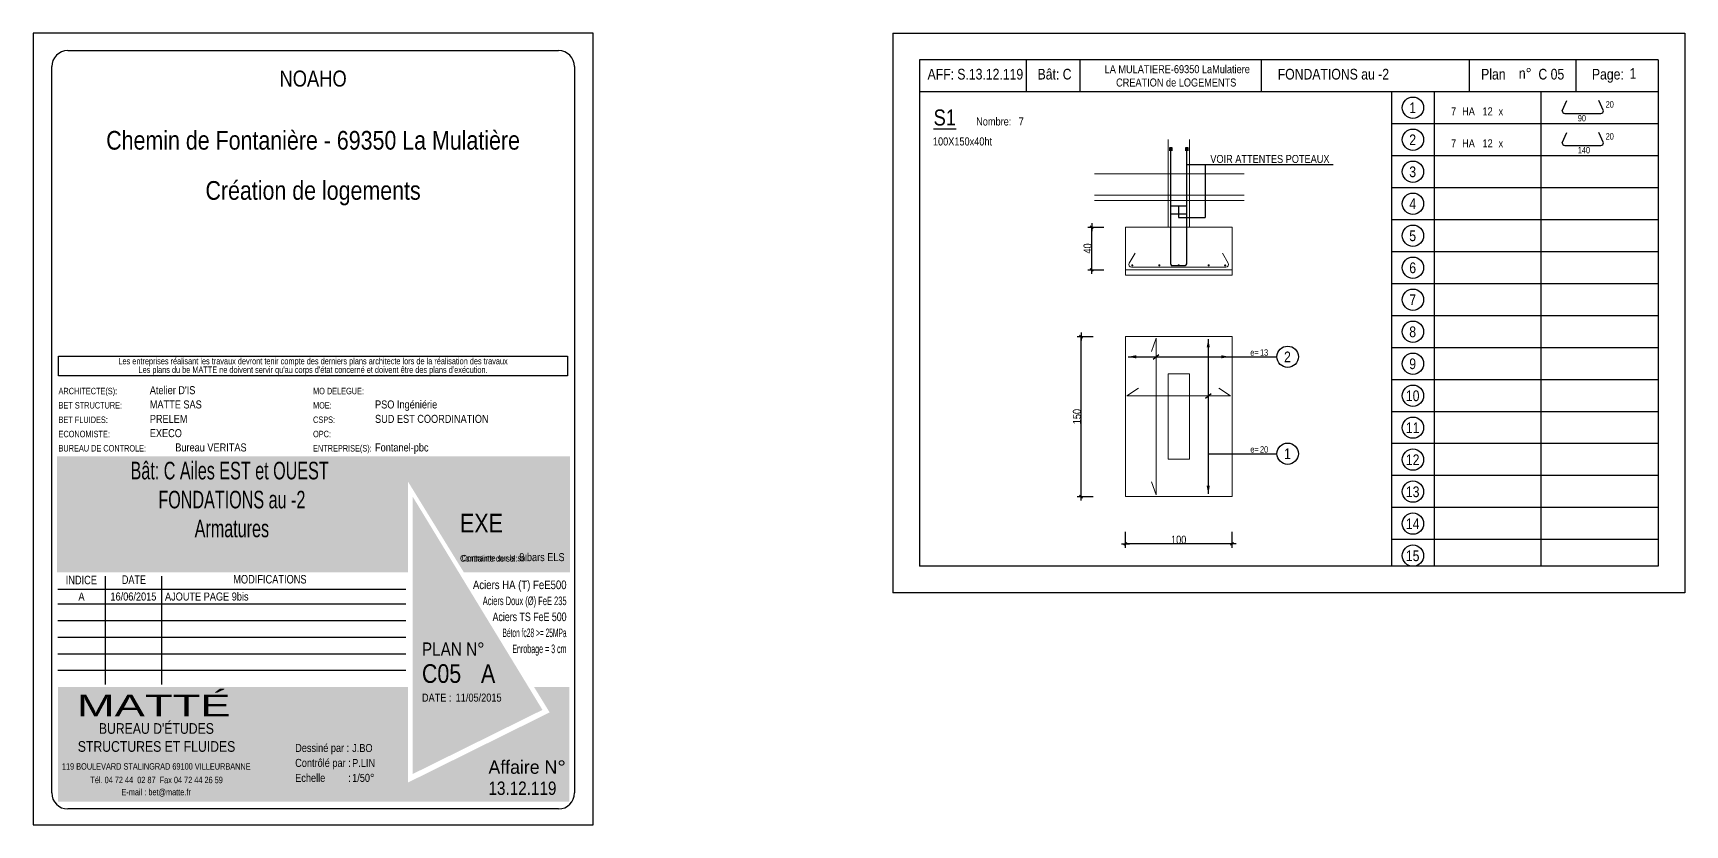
# Model space of a CAD drawing. Header units: centimetres. Extents: x -4990 to 114398, y -61489 to -12305.
# Drawn here: x 82723 to 85820, y -43031 to -41546 of the extents above; entities that cross this region are included whole.
import ezdxf
from ezdxf.enums import TextEntityAlignment as Align

# ---------------------------------------------------------------- set-up
doc = ezdxf.new("R2010")
doc.units = ezdxf.units.CM
doc.header["$LTSCALE"] = 0.5
doc.layers.get('DEFPOINTS').update_dxf_attribs({"linetype": 'CONTINUOUS'})
for name, color, linetype in [('01-cartouche', 7, 'CONTINUOUS'), ('01-cartouche-cage A', 7, 'CONTINUOUS'), ('01_Cad_2', 5, 'CONTINUOUS'), ('01_cote_gen', 4, 'CONTINUOUS'), ('01_fenetres', 171, 'CONTINUOUS'), ('01_linteaux', 2, 'CONTINUOUS'), ('01_texte', 230, 'CONTINUOUS'), ('AA_COTES', 2, 'CONTINUOUS')]:
    doc.layers.add(name, color=color, linetype=linetype)
doc.layers.add('01_murs_coup', color=5, linetype='CONTINUOUS', lineweight=60)
doc.layers.add('01_sem', color=42, linetype='CONTINUOUS', lineweight=15)
doc.styles.add('cartouche', font='ARIALN.TTF', dxfattribs={"width": 0.01})
doc.styles.add('STYLE2', font='ARIALN.TTF')
doc.styles.add('stylemattecart', font='ARIALN.TTF')
doc.dimstyles.new('JB25', dxfattribs={"dimscale": 0.1, "dimtxt": 150, "dimasz": 15, "dimexe": 0.1, "dimexo": 0.1, "dimgap": 0.09, "dimtad": 1, "dimdec": 1, "dimlfac": 0.5, "dimdsep": 46, "dimtxsty": 'STYLE2', "dimblk1": 'BOND_G', "dimblk2": 'BOND_D', "dimsah": 1, "dimcen": 1.5, "dimdle": 0.01, "dimse1": 1, "dimse2": 1, "dimclrd": 4, "dimclre": 2, "dimclrt": 6, "dimazin": 2, "dimtfac": 2.333333, "dimtdec": 1, "dimtix": 1, "dimtmove": 2, "dimatfit": 3, "dimldrblk": 'BOND_G', "dimfxl": 1, "dimtolj": 1, "dimtzin": 0, "dimarcsym": 0})

# ---------------------------------------------------------------- blocks, each defined once
blk = doc.blocks.new('cartstruc')
at = {"layer": '01-cartouche-cage A', "linetype": 'Continuous'}
h = blk.add_hatch(color=9, dxfattribs=at)
h.dxf.hatch_style = 2
h.paths.add_polyline_path([(-43.6, 691.3), (-1004.8, 691.3), (-1004.8, 473.8), (-347.3, 473.8), (-347.3, 644.1), (-242.5, 473.8), (-43.6, 473.8)])
h.paths.add_polyline_path([(-951, 670.1), (-407.9, 670.1), (-407.9, 498.5), (-951, 498.5)], flags=24)
h.paths.add_polyline_path([(-223.9, 590.8), (-105, 590.8), (-105, 608.8), (-223.9, 608.8)], flags=24)
h.paths.add_polyline_path([(-224.7, 609.7), (-105.7, 609.7), (-105.7, 627.7), (-224.7, 627.7)], flags=24)
h.paths.add_polyline_path([(-226.3, 624.9), (-64.8, 624.9), (-64.8, 652.4), (-226.3, 652.4)], flags=24)
h.paths.add_polyline_path([(-226.3, 646.9), (-85, 646.9), (-85, 674.3), (-226.3, 674.3)], flags=24)
h = blk.add_hatch(color=1, dxfattribs=at)
h.dxf.hatch_style = 2
h.paths.add_polyline_path([(-338.4, 615.7), (-338.4, 95.5), (-95.1, 215.8)])
h.paths.add_polyline_path([(-318.9, 264.4), (-190.8, 265.4), (-191.1, 303.5), (-319.2, 302.5)], flags=24)
h.paths.add_polyline_path([(-326.5, 202.5), (-70.2, 203.9), (-70.5, 265.1), (-326.9, 263.8)], flags=9)
h = blk.add_hatch(color=8, dxfattribs=at)
h.dxf.hatch_style = 2
h.paths.add_polyline_path([(-45, 258.5), (-110.7, 258.5), (-81.6, 211.1), (-347.1, 79.6), (-347.1, 258.5), (-1003.4, 258.5), (-1003.4, 43.7), (-45, 43.7)])
h.paths.add_polyline_path([(-202.1, 89.1), (-60, 89.1), (-60, 127.9), (-202.1, 127.9)], flags=24)
h.paths.add_polyline_path([(-999.3, 201), (-637.8, 201), (-637.8, 47), (-999.3, 47)], flags=24)
h.paths.add_polyline_path([(-978.3, 193.3), (-435, 193.3), (-435, 254.8), (-978.3, 254.8)], flags=24)
h.paths.add_polyline_path([(-559.9, 135.5), (-504.8, 135.5), (-504.8, 166.4), (-559.9, 166.4)], flags=24)
h.paths.add_polyline_path([(-203.2, 50.3), (-56.6, 50.3), (-56.6, 88.6), (-203.2, 88.6)], flags=24)
h.paths.add_polyline_path([(-457.1, 55), (-402.4, 55), (-402.4, 85.9), (-457.1, 85.9)], flags=24)
h.paths.add_polyline_path([(-458.8, 92.7), (-404.1, 92.7), (-404.1, 123.6), (-458.8, 123.6)], flags=24)
h.paths.add_polyline_path([(-557.8, 55.3), (-498.9, 55.3), (-498.9, 86.2), (-557.8, 86.2)], flags=24)
h.paths.add_polyline_path([(-550.6, 93.7), (-498.3, 93.7), (-498.3, 124.6), (-550.6, 124.6)], flags=24)
h.paths.add_polyline_path([(-459.9, 172.5), (-408.3, 172.5), (-408.3, 203.4), (-459.9, 203.4)], flags=24)
h.paths.add_polyline_path([(-547.6, 175), (-500.7, 175), (-500.7, 205.9), (-547.6, 205.9)], flags=24)
h.paths.add_polyline_path([(-562.3, 213.8), (-499.3, 213.8), (-499.3, 244.7), (-562.3, 244.7)], flags=8)
h.paths.add_polyline_path([(-458.6, 213), (-411.3, 213), (-411.3, 243.9), (-458.6, 243.9)], flags=24)
h.paths.add_polyline_path([(-457.7, 133.4), (-405.4, 133.4), (-405.4, 164.4), (-457.7, 164.4)], flags=24)
for p, q in [((0, 1485), (-1050, 1485)), ((-1050, 1485), (-1050, 0)), ((0, 0), (0, 1485)), ((-1050, 0), (0, 0))]:
    blk.add_line(p, q, dxfattribs=at)
at = {"layer": '01-cartouche-cage A', "color": 7, "linetype": 'Continuous'}
for p, q in [((-985, 1452), (-65, 1452)), ((-1015, 60), (-1015, 1422)), ((-35, 1422), (-35, 292.1)), ((-35, 292.1), (-35, 60)), ((-65, 30), (-985, 30))]:
    blk.add_line(p, q, dxfattribs=at)
at = {"layer": '01-cartouche-cage A', "color": 7}
for p, q in [((-1002.2, 879.3), (-48.1, 879.3)), ((-1002.2, 842.3), (-1002.2, 879.3)), ((-48.1, 879.3), (-48.1, 842.3)), ((-48.1, 842.3), (-1002.2, 842.3))]:
    blk.add_line(p, q, dxfattribs=at)
at = {"layer": '01-cartouche-cage A', "color": 8}
for p, q in [((-914.7, 466.6), (-914.7, 263.2)), ((-809.1, 466.6), (-809.1, 263.2)), ((-1003.6, 442.3), (-351, 442.3)), ((-1003.6, 414.4), (-351, 414.4)), ((-1003.6, 383.3), (-351, 383.3)), ((-1003.6, 352.2), (-351, 352.2)), ((-1003.6, 321.1), (-351, 321.1)), ((-1003.6, 290), (-351, 290))]:
    blk.add_line(p, q, dxfattribs=at)
at = {"layer": '01-cartouche-cage A', "color": 7, "linetype": 'Continuous'}
for centre, start, end in [((-985, 1422), 90, 180), ((-65, 1422), 0, 90), ((-985, 60), 180, 270), ((-65, 60), 270, 0)]:
    blk.add_arc(centre, 30, start, end, dxfattribs=at)
at = {"layer": '01-cartouche-cage A', "color": 7, "style": 'stylemattecart'}
for s, p in [('Les entreprises réalisant les travaux devront tenir compte des derniers plans architecte lors de la réalisation des travaux', (-525.1, 869.8)), ("Les plans du be MATTE ne doivent servir qu'au corps d'état concerné et doivent être des plans d'exécution.", (-525.1, 853.7))]:
    blk.add_text(s, height=12, dxfattribs=at).set_placement(p, align=Align.MIDDLE_CENTER)
at = {"layer": '01-cartouche-cage A', "color": 8, "style": 'cartouche'}
for s, p in [('ARCHITECTE(S):', (-1002.2, 807.7)), ('MO DELEGUE:', (-525.1, 807.7)), ('BET STRUCTURE:', (-1002.2, 780.9)), ('MOE:', (-525.1, 780.9)), ('BET FLUIDES:', (-1002.2, 753.9)), ('CSPS:', (-525.1, 753.9)), ('ECONOMISTE:', (-1002.2, 727.1)), ('BUREAU DE CONTROLE:', (-1002.2, 700.3)), ('OPC:', (-525.1, 727.1)), ('ENTREPRISE(S):', (-525.1, 700.3))]:
    blk.add_text(s, height=12, dxfattribs=at).set_placement(p)
at = {"layer": '01-cartouche-cage A', "color": 7, "style": 'stylemattecart'}
for s, height, p in [('Contrainte de sol:', 12, (-249.5, 493.8)), ('Contrainte sur le sol:', 12, (-246.5, 494.4)), ('Contrôlé par :', 15, (-558.6, 108.9)), ('Dessiné par :', 15, (-558.6, 137)), ('119 BOULEVARD STALINGRAD 69100 VILLEURBANNE', 12, (-995.8, 103.8)), ('Echelle         :', 15, (-558.6, 80.8)), ('Tél. 04 72 44  02 87  Fax 04 72 44 26 59', 12, (-942.6, 78.4)), ('E-mail : bet@matte.fr', 12, (-884.2, 55.6))]:
    blk.add_text(s, height=height, dxfattribs=at).set_placement(p)
for s, height, width, p, p2 in [('INDICE', 16, 0.941138, (-988.7, 451.3), (-930.3, 451.3)), ('DATE', 16, 0.922192, (-883.4, 452), (-838.3, 452)), ('MODIFICATIONS', 16, 0.943218, (-674.7, 452.8), (-537.3, 452.8)), ('Aciers HA (T) FeE500', 16, 0.978863, (-225.4, 442.3), (-49.9, 442.3)), ('Aciers Doux (Ø) FeE 235', 16, 0.76709, (-207, 412.3), (-49.9, 412.3)), ('Aciers TS FeE 500', 16, 0.901377, (-188.6, 382.3), (-49.9, 382.3)), ('Béton fc28 >= 25MPa', 16, 0.678142, (-170.1, 352.3), (-49.9, 352.3)), ('Enrobage = 3 cm', 16, 0.726904, (-151.7, 322.3), (-49.9, 322.3)), ('Affaire N°', 25, 1.15762, (-196.3, 96), (-51.1, 96))]:
    blk.add_text(s, height=height, dxfattribs=dict(at, width=width)).set_placement(p, p2, align=Align.FIT)
at = {"layer": '01-cartouche-cage A', "color": 255, "style": 'stylemattecart'}
for s, height, p in [('PLAN N°', 25, (-321, 317.2)), ('DATE :', 15, (-321, 231.2)), ("BUREAU D'ÉTUDES", 20, (-926.6, 170.9)), ('STRUCTURES ET FLUIDES', 20, (-966.1, 137.2))]:
    blk.add_text(s, height=height, dxfattribs=at).set_placement(p)
at = {"layer": '01-cartouche-cage A', "color": 255, "style": 'stylemattecart', "width": 1.812358}
blk.add_text('MATTÉ', height=41, dxfattribs=at).set_placement((-968, 203.6), (-679.6, 203.6), align=Align.FIT)
at = {"layer": '01-cartouche-cage A', "color": 7, "style": 'stylemattecart'}
for tag, height, p in [('NOMCLIENT', 30, (-525, 1399.6)), ('ADRESSE1CLIENT', 25, (-525, 1326.7)), ('ADRESSE2CLIENT', 25, (-525, 1283.9)), ('NOMAFFAIRE1', 45, (-525.1, 1189.8)), ('NOMAFFAIRE2', 45, (-525.1, 1110.4)), ('NOMAFFAIRE3', 45, (-525.1, 1031.7)), ('ADRESSE1AFFAIRE', 20, (-525.1, 943.3)), ('ADRESSE2AFFAIRE', 20, (-525.1, 909.2)), ('INDICE-A', 15, (-959.1, 428.4)), ('DATE-A', 15, (-861.9, 428.4)), ('INDICE-B', 15, (-959.1, 400.5)), ('DATE-B', 15, (-861.9, 400.5)), ('INDICE-C', 15, (-959.1, 369.4)), ('DATE-C', 15, (-861.9, 369.4)), ('INDICE-D', 15, (-959.1, 338.3)), ('DATE-D', 15, (-861.9, 338.3)), ('INDICE-E', 15, (-959.1, 307.2)), ('DATE-E', 15, (-861.9, 307.2)), ('INDICE-F', 15, (-959.1, 276.1)), ('DATE-F', 15, (-861.9, 276.1))]:
    blk.add_attdef(tag, text='', height=height, dxfattribs=at).set_placement(p, align=Align.MIDDLE_CENTER)
for tag, height, p in [('NOMARCHI', 15, (-831.1, 803.3)), ('MODEL', 15, (-408.9, 803.3)), ('BETSTRUCTURE', 15, (-831.1, 776.5)), ('MOE', 15, (-408.9, 776.5)), ('BETFLUIDES', 15, (-831.1, 749.5)), ('CSPS', 15, (-408.9, 749.5)), ('ECONOMISTE', 15, (-831.1, 722.7)), ('BDC', 15, (-831.1, 695.9)), ('OPC', 15, (-408.9, 722.7)), ('NOMENTREPRISE', 15, (-408.9, 695.9)), ('NUMBAT', 27, (-249.5, 614.7)), ('PHASE', 35, (-249.5, 537.9)), ('CONT-SOL', 12, (-138.6, 490.2)), ('NOMDESS', 15, (-451.8, 132.3)), ('NOMING', 15, (-451.8, 104.3)), ('ECH', 15, (-451.8, 76.3)), ('NUMAFF', 25, (-196.3, 48.9))]:
    blk.add_attdef(tag, text='', height=height, dxfattribs=at).set_placement(p, align=Align.BOTTOM_LEFT)
at = {"layer": '01-cartouche-cage A', "color": 7, "style": 'stylemattecart', "width": 0.8}
for tag, p in [('TITRTEPLAN1', (-677.3, 664.6)), ('TITRTEPLAN2', (-677.3, 610.2)), ('TITRTEPLAN3', (-677.3, 556)), ('TITRTEPLAN4', (-677.3, 501.4))]:
    blk.add_attdef(tag, text='', height=33, dxfattribs=at).set_placement(p, align=Align.MIDDLE_CENTER)
at = {"layer": '01-cartouche-cage A', "color": 7, "style": 'stylemattecart'}
for tag, p in [('MODIF-A', (-802.6, 428.4)), ('MODIF-B', (-802.6, 400.5)), ('MODIF-C', (-802.6, 369.4)), ('MODIF-D', (-802.6, 338.3)), ('MODIF-E', (-802.6, 307.2)), ('MODIF-F', (-802.6, 276.1))]:
    blk.add_attdef(tag, text='', height=15, dxfattribs=at).set_placement(p, align=Align.MIDDLE_LEFT)
at = {"layer": '01-cartouche-cage A', "color": 255, "style": 'stylemattecart'}
for tag, height, p in [('N°P', 35, (-321, 256)), ('IP', 35, (-210.3, 256)), ('DATEPLAN', 15, (-257.7, 226.8))]:
    blk.add_attdef(tag, text='', height=height, dxfattribs=at).set_placement(p, align=Align.BOTTOM_LEFT)
blk = doc.blocks.new('BOND_G')
at = {"layer": 'AA_COTES', "color": 0}
for p, q in [((5, 0), (-5, 0)), ((1.8, 1.8), (-1.8, -1.8)), ((0, -5), (0, 15))]:
    blk.add_line(p, q, dxfattribs=at)
blk = doc.blocks.new('BOND_D')
at = {"layer": 'AA_COTES', "color": 0}
for p, q in [((5, 0), (-5, 0)), ((-1.8, -1.8), (1.8, 1.8)), ((0, 5), (0, -15))]:
    blk.add_line(p, q, dxfattribs=at)
blk = doc.blocks.new('*D4352')
at = {"layer": '01_cote_gen', "color": 4, "linetype": 'Continuous', "lineweight": -2, "transparency": 16777216}
blk.add_line((84688, -42413.7), (84688, -42116.7), dxfattribs=at)
at = {"layer": 'DEFPOINTS', "color": 0, "linetype": 'Continuous'}
for p in [(84688, -42115.2), (84740.4, -42115.2), (84740.4, -42415.2)]:
    blk.add_point(p, dxfattribs=at)
at = {"layer": '01_cote_gen', "color": 4, "linetype": 'Continuous', "lineweight": -2, "transparency": 16777216, "xscale": 1.5, "yscale": 1.5, "zscale": 1.5}
for name, p, rotation in [('BOND_D', (84688, -42115.2), 90), ('BOND_G', (84688, -42415.2), 270)]:
    blk.add_blockref(name, p, dxfattribs=dict(at, rotation=rotation))
at = {"layer": '01_cote_gen', "color": 6, "linetype": 'Continuous', "lineweight": 0, "transparency": 16777216, "insert": (84680.3, -42265.2), "char_height": 15, "attachment_point": 5, "rotation": 90, "style": 'STYLE2'}
blk.add_mtext('\\A1;150', dxfattribs=at)
blk = doc.blocks.new('*D4353')
at = {"layer": '01_sem', "color": 4, "lineweight": -2, "ltscale": 7, "transparency": 16777216}
blk.add_line((84969.5, -42503.9), (84772.5, -42503.9), dxfattribs=at)
at = {"layer": 'DEFPOINTS', "color": 0, "ltscale": 7}
for p in [(84771, -42415.2), (84971, -42415.2), (84771, -42503.9)]:
    blk.add_point(p, dxfattribs=at)
at = {"layer": '01_sem', "color": 4, "lineweight": -2, "ltscale": 7, "transparency": 16777216, "xscale": 1.5, "yscale": 1.5, "zscale": 1.5, "rotation": 180}
blk.add_blockref('BOND_D', (84771, -42503.9), dxfattribs=at)
at = {"layer": '01_sem', "color": 4, "lineweight": -2, "ltscale": 7, "transparency": 16777216, "xscale": 1.5, "yscale": 1.5, "zscale": 1.5}
blk.add_blockref('BOND_G', (84971, -42503.9), dxfattribs=at)
at = {"layer": '01_sem', "color": 6, "lineweight": 0, "ltscale": 7, "transparency": 16777216, "insert": (84871, -42496.2), "char_height": 15, "attachment_point": 5, "style": 'STYLE2'}
blk.add_mtext('\\A1;100', dxfattribs=at)
blk = doc.blocks.new('*D4354')
at = {"layer": '01_cote_gen', "color": 4, "linetype": 'Continuous', "lineweight": -2, "transparency": 16777216}
blk.add_line((84708, -41988.5), (84708, -41911.5), dxfattribs=at)
at = {"layer": 'DEFPOINTS', "color": 0, "linetype": 'Continuous'}
for p in [(84708, -41910), (84799.3, -41910), (84778.2, -41990)]:
    blk.add_point(p, dxfattribs=at)
at = {"layer": '01_cote_gen', "color": 4, "linetype": 'Continuous', "lineweight": -2, "transparency": 16777216, "xscale": 1.5, "yscale": 1.5, "zscale": 1.5}
for name, p, rotation in [('BOND_D', (84708, -41910), 90), ('BOND_G', (84708, -41990), 270)]:
    blk.add_blockref(name, p, dxfattribs=dict(at, rotation=rotation))
at = {"layer": '01_cote_gen', "color": 6, "linetype": 'Continuous', "lineweight": 0, "transparency": 16777216, "insert": (84700.3, -41950), "char_height": 15, "attachment_point": 5, "rotation": 90, "style": 'STYLE2'}
blk.add_mtext('\\A1;40', dxfattribs=at)

msp = doc.modelspace()

# ---------------------------------------------------------------- linework, layer by layer
at = {"layer": '01_fenetres', "ltscale": 30}
for p, q in [((84385, -41595.981), (84385, -42545.981)), ((84385, -41595.981), (84385, -42545.981)), ((84385, -41595.981), (84385, -42545.981)), ((85770, -41595.981), (84385, -41595.981)), ((84585, -41595.981), (84585, -41655.981)), ((84685.5, -41595.981), (84685.5, -41655.981)), ((85025.673, -41595.981), (85025.673, -41655.981)), ((85415.868, -41655.981), (85415.868, -41595.981)), ((85615.868, -41655.981), (85615.868, -41595.981)), ((85770, -41595.981), (85770, -42545.981)), ((85770, -41655.981), (84385, -41655.981)), ((85770, -42545.981), (84385, -42545.981))]:
    msp.add_line(p, q, dxfattribs=at)
at = {"layer": '01_linteaux', "linetype": 'Continuous'}
for p, q in [((85589.773, -41691.76), (85598.468, -41672.535)), ((85667.356, -41691.76), (85658.661, -41672.535)), ((85594.773, -41696.76), (85662.356, -41696.76)), ((85589.773, -41751.76), (85598.468, -41732.535)), ((85667.356, -41751.76), (85658.661, -41732.535)), ((85594.773, -41756.76), (85662.356, -41756.76))]:
    msp.add_line(p, q, dxfattribs=at)
for centre, start, end in [((85594.773, -41691.76), 180, 270), ((85662.356, -41691.76), 270, 0), ((85594.773, -41751.76), 180, 270), ((85662.356, -41751.76), 270, 0)]:
    msp.add_arc(centre, 5, start, end, dxfattribs=at)
at = {"layer": '01_murs_coup', "linetype": 'Continuous', "lineweight": 0}
for p, q in [((84778.336, -41977.407), (84789.195, -41958.6)), ((84782.666, -41984.907), (84959.346, -41984.907)), ((84963.676, -41977.407), (84952.817, -41958.6)), ((84828.555, -42118.231), (84819.876, -42142.875)), ((84828.555, -42118.231), (84828.555, -42412.231)), ((84774.006, -42226.36), (84795.706, -42211.851)), ((84774.006, -42226.36), (84968.006, -42226.36)), ((84968.006, -42226.36), (84946.306, -42211.851)), ((84828.555, -42412.231), (84819.876, -42387.588))]:
    msp.add_line(p, q, dxfattribs=at)
for centre, start, end in [((84782.666, -41979.907), 150, 270), ((84959.346, -41979.907), 270, 30)]:
    msp.add_arc(centre, 5, start, end, dxfattribs=at)
at = {"layer": '01_sem', "lineweight": 0, "ltscale": 7}
for p, q in [((84851.006, -41909.996), (84851.006, -41745.436)), ((84891.006, -41909.996), (84891.006, -41745.436)), ((84993.507, -41809.996), (84713.465, -41809.996)), ((84993.507, -41849.996), (84713.465, -41849.996)), ((84993.507, -41859.996), (84713.465, -41859.996)), ((84771.006, -41989.996), (84771.006, -41909.996)), ((84971.006, -41989.996), (84971.006, -41909.996)), ((84771.006, -41989.996), (84971.006, -41989.996)), ((84771.006, -41989.996), (84771.006, -41999.996)), ((84771.006, -41999.996), (84971.006, -41999.996)), ((84971.006, -41989.996), (84971.006, -41999.996)), ((84771.006, -42115.231), (84771.006, -42415.231)), ((84971.006, -42115.231), (84771.006, -42115.231)), ((84971.006, -42115.231), (84971.006, -42415.231)), ((84971.006, -42415.231), (84771.006, -42415.231))]:
    msp.add_line(p, q, dxfattribs=at)
at = {"layer": '01_sem', "linetype": 'Continuous', "lineweight": 0}
for p, q in [((84891.006, -41909.996), (84771.006, -41909.996)), ((84971.006, -41909.996), (84891.006, -41909.996))]:
    msp.add_line(p, q, dxfattribs=at)
at = {"layer": '01_sem', "color": 2, "lineweight": 0, "ltscale": 7}
for p, q in [((84891.006, -42185.231), (84851.006, -42185.231)), ((84851.006, -42185.231), (84851.006, -42345.231)), ((84891.006, -42345.231), (84891.006, -42185.231)), ((84851.006, -42345.231), (84891.006, -42345.231))]:
    msp.add_line(p, q, dxfattribs=at)
at = {"layer": '01_texte', "ltscale": 30}
for p, q in [((84335, -41545.981), (84335, -42595.981)), ((84335, -41545.981), (85820, -41545.981)), ((85820, -41545.981), (85820, -42595.981)), ((85820, -41545.981), (85820, -42595.981)), ((85270, -41655.981), (85270, -42545.981)), ((85350, -41655.981), (85350, -42545.981)), ((85550, -41655.981), (85550, -42545.981)), ((85770, -41715.981), (85270, -41715.981)), ((84854.159, -41766.912), (84854.159, -41760.647)), ((84854.159, -41760.647), (84857.897, -41760.647)), ((84856.006, -41979.229), (84856.006, -41761.996)), ((84857.897, -41760.647), (84857.897, -41766.912)), ((84884.152, -41766.912), (84884.152, -41760.647)), ((84884.152, -41760.647), (84887.89, -41760.647)), ((84885.998, -41978.633), (84885.998, -41761.996)), ((84887.89, -41760.647), (84887.89, -41766.912)), ((85770, -41775.981), (85270, -41775.981)), ((85770, -41835.981), (85270, -41835.981)), ((85770, -41895.981), (85270, -41895.981)), ((85770, -41955.981), (85270, -41955.981)), ((84871.006, -41982.229), (84859.006, -41982.229)), ((84870.998, -41981.633), (84882.998, -41981.633)), ((85770, -42015.981), (85270, -42015.981)), ((85770, -42075.981), (85270, -42075.981)), ((84926.417, -42120.231), (84926.417, -42410.231)), ((85770, -42135.981), (85270, -42135.981)), ((84776.006, -42153.111), (85055.268, -42153.111)), ((84823.222, -42157.497), (84833.887, -42148.726)), ((85770, -42195.981), (85270, -42195.981)), ((84921.085, -42230.745), (84931.749, -42221.974)), ((85770, -42255.981), (85270, -42255.981)), ((85770, -42315.981), (85270, -42315.981)), ((84926.417, -42334.766), (85055.268, -42334.766)), ((85770, -42375.981), (85270, -42375.981)), ((85770, -42435.981), (85270, -42435.981)), ((85770, -42495.981), (85270, -42495.981)), ((85820, -42595.981), (84335, -42595.981))]:
    msp.add_line(p, q, dxfattribs=at)
at = {"layer": '01_texte'}
for p, q in [((84885.998, -41792.388), (85160.86, -41792.388)), ((84920.523, -41792.388), (84920.523, -41892.186)), ((84856.006, -41869.996), (84885.998, -41869.996)), ((84856.006, -41884.996), (84885.998, -41884.996)), ((84870.872, -41869.996), (84870.872, -41892.186)), ((84870.872, -41892.186), (84920.523, -41892.186))]:
    msp.add_line(p, q, dxfattribs=at)
at = {"layer": '01_texte', "ltscale": 30, "const_width": 2, "flags": 128}
for points in [[(84784.947, -41981.681, -1), (84782.947, -41981.681, -1)], [(84784.947, -41981.681, -1), (84782.947, -41981.681, -1)], [(84835.767, -41981.681, -1), (84833.767, -41981.681, -1)], [(84872.087, -41981.681, -1), (84870.087, -41981.681, -1)], [(84926.244, -41981.681, 1), (84928.244, -41981.681, 1)], [(84957.064, -41981.681, 1), (84959.064, -41981.681, 1)], [(84957.064, -41981.681, 1), (84959.064, -41981.681, 1)]]:
    msp.add_lwpolyline(points, format="xyb", close=True, dxfattribs=at)
at = {"layer": '01_texte'}
for centre in [(85310, -41685.981), (85310, -41745.981), (85310, -41805.981), (85310, -41865.981), (85310, -41925.981), (85310, -41985.981), (85310, -42045.981), (85310, -42105.981), (85075.268, -42153.111), (85310, -42165.981), (85310, -42225.981), (85310, -42285.981), (85075.268, -42334.766), (85310, -42345.981), (85310, -42405.981), (85310, -42465.981), (85310, -42525.981)]:
    msp.add_circle(centre, 20, dxfattribs=at)
at = {"layer": '01_texte', "ltscale": 30}
for centre, start, end in [((84859.006, -41979.229), 180, 270), ((84882.998, -41978.633), 270, 0)]:
    msp.add_arc(centre, 3, start, end, dxfattribs=at)
for points in [[(84926.417, -42120.231), (84923.468, -42135.593), (84926.417, -42135.593)], [(84926.417, -42120.231), (84929.365, -42135.593), (84926.417, -42135.593)], [(84776.006, -42153.111), (84791.368, -42150.163), (84791.368, -42153.111)], [(84776.006, -42153.111), (84791.368, -42156.06), (84791.368, -42153.111)], [(84966.006, -42153.111), (84950.644, -42150.163), (84950.644, -42153.111)], [(84966.006, -42153.111), (84950.644, -42156.06), (84950.644, -42153.111)], [(84926.417, -42410.231), (84923.468, -42394.869), (84926.417, -42394.869)], [(84926.417, -42410.231), (84929.365, -42394.869), (84926.417, -42394.869)]]:
    msp.add_solid(points, dxfattribs=at)

# ---------------------------------------------------------------- block references
at = {"layer": '01_Cad_2'}
ref = msp.add_blockref('cartstruc', (83773.474, -43030.981), dxfattribs=at)
ref.add_attrib('NOMCLIENT', 'NOAHO', dxfattribs={"layer": '01-cartouche', "color": 7, "height": 30, "style": 'stylemattecart'}).set_placement((83248.464, -41631.365), align=Align.MIDDLE_CENTER)
ref.add_attrib('ADRESSE2CLIENT', 'Chemin de Fontanière - 69350 La Mulatière', dxfattribs={"layer": '01-cartouche-cage A', "color": 7, "height": 35, "style": 'stylemattecart'}).set_placement((83248.441, -41747.122), align=Align.MIDDLE_CENTER)
ref.add_attrib('NOMAFFAIRE1', 'Création de logements', dxfattribs={"layer": '01-cartouche-cage A', "color": 7, "height": 35, "style": 'stylemattecart'}).set_placement((83248.423, -41841.139), align=Align.MIDDLE_CENTER)
ref.add_attrib('NOMARCHI', "Atelier D'IS", dxfattribs={"layer": '01-cartouche-cage A', "color": 7, "height": 15, "style": 'stylemattecart'}).set_placement((82942.346, -42227.675), align=Align.BOTTOM_LEFT)
ref.add_attrib('BETSTRUCTURE', 'MATTE SAS', dxfattribs={"layer": '01-cartouche-cage A', "color": 7, "height": 15, "style": 'stylemattecart'}).set_placement((82942.346, -42254.447), align=Align.BOTTOM_LEFT)
ref.add_attrib('BETFLUIDES', 'PRELEM', dxfattribs={"layer": '01-cartouche-cage A', "color": 7, "height": 15, "style": 'stylemattecart'}).set_placement((82942.346, -42281.505), align=Align.BOTTOM_LEFT)
ref.add_attrib('ECONOMISTE', 'EXECO', dxfattribs={"layer": '01-cartouche-cage A', "color": 7, "height": 15, "style": 'stylemattecart'}).set_placement((82942.346, -42308.277), align=Align.BOTTOM_LEFT)
ref.add_attrib('BDC', '          Bureau VERITAS', dxfattribs={"layer": '01-cartouche-cage A', "color": 7, "height": 15, "style": 'stylemattecart'}).set_placement((82942.346, -42335.053), align=Align.BOTTOM_LEFT)
ref.add_attrib('MOE', 'PSO Ingéniérie', dxfattribs={"layer": '01-cartouche-cage A', "color": 7, "height": 15, "style": 'stylemattecart'}).set_placement((83364.538, -42254.447), align=Align.BOTTOM_LEFT)
ref.add_attrib('CSPS', 'SUD EST COORDINATION', dxfattribs={"layer": '01-cartouche-cage A', "color": 7, "height": 15, "style": 'stylemattecart'}).set_placement((83364.538, -42281.505), align=Align.BOTTOM_LEFT)
ref.add_attrib('NOMENTREPRISE', 'Fontanel-pbc', dxfattribs={"layer": '01-cartouche-cage A', "color": 7, "height": 15, "style": 'stylemattecart'}).set_placement((83364.538, -42335.053), align=Align.BOTTOM_LEFT)
ref.add_attrib('TITRTEPLAN1', 'Bât: C Ailes EST et OUEST ', dxfattribs={"layer": '01-cartouche-cage A', "color": 7, "height": 33, "style": 'stylemattecart', "width": 0.8}).set_placement((83096.193, -42366.429), align=Align.MIDDLE_CENTER)
ref.add_attrib('TITRTEPLAN2', 'FONDATIONS au -2', dxfattribs={"layer": '01-cartouche-cage A', "color": 7, "height": 33, "style": 'stylemattecart', "width": 0.8}).set_placement((83096.193, -42420.82), align=Align.MIDDLE_CENTER)
ref.add_attrib('TITRTEPLAN3', 'Armatures', dxfattribs={"layer": '01-cartouche-cage A', "color": 7, "height": 33, "style": 'stylemattecart', "width": 0.8}).set_placement((83096.193, -42474.979), align=Align.MIDDLE_CENTER)
ref.add_attrib('PHASE', 'EXE', dxfattribs={"layer": '01-cartouche-cage A', "color": 7, "height": 35, "style": 'stylemattecart'}).set_placement((83523.939, -42493.045), align=Align.BOTTOM_LEFT)
ref.add_attrib('CONT-SOL', '8 bars ELS', dxfattribs={"layer": '01-cartouche-cage A', "color": 7, "height": 15, "style": 'stylemattecart'}).set_placement((83634.858, -42540.75), align=Align.BOTTOM_LEFT)
ref.add_attrib('INDICE-A', 'A', dxfattribs={"layer": '01-cartouche-cage A', "color": 7, "height": 15, "style": 'stylemattecart'}).set_placement((82814.351, -42602.614), align=Align.MIDDLE_CENTER)
ref.add_attrib('DATE-A', '16/06/2015', dxfattribs={"layer": '01-cartouche-cage A', "color": 7, "height": 15, "style": 'stylemattecart'}).set_placement((82911.6, -42602.614), align=Align.MIDDLE_CENTER)
ref.add_attrib('MODIF-A', 'AJOUTE PAGE 9bis', dxfattribs={"layer": '01-cartouche-cage A', "color": 7, "height": 15, "style": 'stylemattecart'}).set_placement((82970.849, -42602.614), align=Align.MIDDLE_LEFT)
ref.add_attrib('N°P', 'C05', dxfattribs={"layer": '01-cartouche-cage A', "color": 255, "height": 35, "style": 'stylemattecart'}).set_placement((83452.514, -42775.026), align=Align.BOTTOM_LEFT)
ref.add_attrib('IP', 'A', dxfattribs={"layer": '01-cartouche-cage A', "color": 255, "height": 35, "style": 'stylemattecart'}).set_placement((83563.139, -42775.026), align=Align.BOTTOM_LEFT)
ref.add_attrib('DATEPLAN', '11/05/2015', dxfattribs={"layer": '01-cartouche-cage A', "color": 255, "height": 15, "style": 'stylemattecart'}).set_placement((83515.753, -42804.148), align=Align.BOTTOM_LEFT)
ref.add_attrib('NOMDESS', 'J.BO', dxfattribs={"layer": '01-cartouche-cage A', "color": 7, "height": 15, "style": 'stylemattecart'}).set_placement((83321.68, -42898.681), align=Align.BOTTOM_LEFT)
ref.add_attrib('NOMING', 'P.LIN', dxfattribs={"layer": '01-cartouche-cage A', "color": 7, "height": 15, "style": 'stylemattecart'}).set_placement((83321.68, -42926.721), align=Align.BOTTOM_LEFT)
ref.add_attrib('ECH', '1/50° ', dxfattribs={"layer": '01-cartouche-cage A', "color": 7, "height": 15, "style": 'stylemattecart'}).set_placement((83321.68, -42954.638), align=Align.BOTTOM_LEFT)
ref.add_attrib('NUMAFF', '13.12.119', dxfattribs={"layer": '01-cartouche-cage A', "color": 7, "height": 25, "style": 'stylemattecart'}).set_placement((83577.149, -42982.074), align=Align.BOTTOM_LEFT)

# ---------------------------------------------------------------- texts
at = {"layer": '01_texte', "style": 'STYLE2'}
for s, height, p in [('AFF:', 20, (84400.296, -41633.132)), ('S.13.12.119', 20, (84455.96, -41633.132)), ('Bât: C', 20, (84606.46, -41633.132)), ('LA MULATIERE-69350 LaMulatiere', 15, (84732.197, -41621.265)), ('FONDATIONS au -2', 20, (85056.618, -41633.132)), ('Plan', 20, (85437.913, -41633.132)), ('n%%D', 20, (85508.598, -41631.69)), (' C 05', 20, (85538.941, -41633.132)), ('Page:', 20, (85645.582, -41633.132)), ('1', 20, (85716.267, -41631.69)), ('CREATION de LOGEMENTS', 15, (84753.679, -41646.265)), ('20', 12, (85671.342, -41685.805)), ('%%US1', 30, (84411.577, -41719.372)), ('Nombre:', 15, (84491.389, -41719.372)), ('7', 15, (84571.012, -41719.372)), ('HA', 15, (85402.291, -41700.383)), ('12', 15, (85440.459, -41700.383)), ('x', 15, (85470.559, -41700.383)), ('90', 12, (85619.142, -41711.651)), ('100X150x40ht', 15, (84410.328, -41756.77)), ('20', 12, (85671.342, -41745.805)), ('HA', 15, (85402.291, -41760.383)), ('12', 15, (85440.459, -41760.383)), ('x', 15, (85470.559, -41760.383)), ('140', 12, (85619.142, -41771.651)), ('VOIR ATTENTES POTEAUX', 15, (84930.306, -41789.612)), ('e= ', 12, (85005.283, -42151.053)), ('13', 12, (85023.445, -42151.053)), ('e= ', 12, (85005.283, -42332.708)), ('20', 12, (85023.445, -42332.708))]:
    msp.add_text(s, height=height, dxfattribs=at).set_placement(p)
for s, p in [('1', (85309.596, -41686.207)), ('2', (85309.596, -41746.207)), ('3', (85309.596, -41806.207)), ('4', (85309.596, -41866.207)), ('5', (85309.596, -41926.207)), ('6', (85309.596, -41986.207)), ('7', (85309.596, -42046.207)), ('8', (85309.596, -42106.207)), ('2', (85074.865, -42153.337)), ('9', (85309.596, -42166.207)), ('10', (85309.596, -42226.207)), ('11', (85309.596, -42286.207)), ('1', (85074.865, -42334.992)), ('12', (85309.596, -42346.207)), ('13', (85309.596, -42406.207)), ('14', (85309.596, -42466.207)), ('15', (85309.596, -42526.207))]:
    msp.add_text(s, height=20, dxfattribs=at).set_placement(p, align=Align.MIDDLE_CENTER)
for p in [(85391.089, -41700.383), (85391.089, -41760.383)]:
    msp.add_text('7', height=15, dxfattribs=at).set_placement(p, align=Align.RIGHT)

# ---------------------------------------------------------------- dimensions: what is measured, and where the dimension line sits
at = {"layer": '01_cote_gen', "linetype": 'Continuous', "lineweight": 0}
for base, p1, p2, picture, middle in [((84707.965, -41909.996), (84778.177, -41989.996), (84799.259, -41909.996), '*D4354', (84700.298, -41949.996)), ((84687.965, -42115.231), (84740.447, -42415.231), (84740.447, -42115.231), '*D4352', (84680.298, -42265.231))]:
    dim = msp.add_linear_dim(base=base, p1=p1, p2=p2, angle=90, dimstyle='JB25', dxfattribs=at)
    dim.commit()
    dim.dimension.update_dxf_attribs({"geometry": picture, "text_midpoint": middle})
at = {"layer": '01_sem', "lineweight": 0, "ltscale": 7}
dim = msp.add_linear_dim(base=(84771.006, -42503.895), p1=(84971.006, -42415.231), p2=(84771.006, -42415.231), dimstyle='JB25', dxfattribs=at)
dim.commit()
dim.dimension.update_dxf_attribs({"geometry": '*D4353', "text_midpoint": (84871.006, -42496.227)})

doc.saveas('drawing.dxf')
